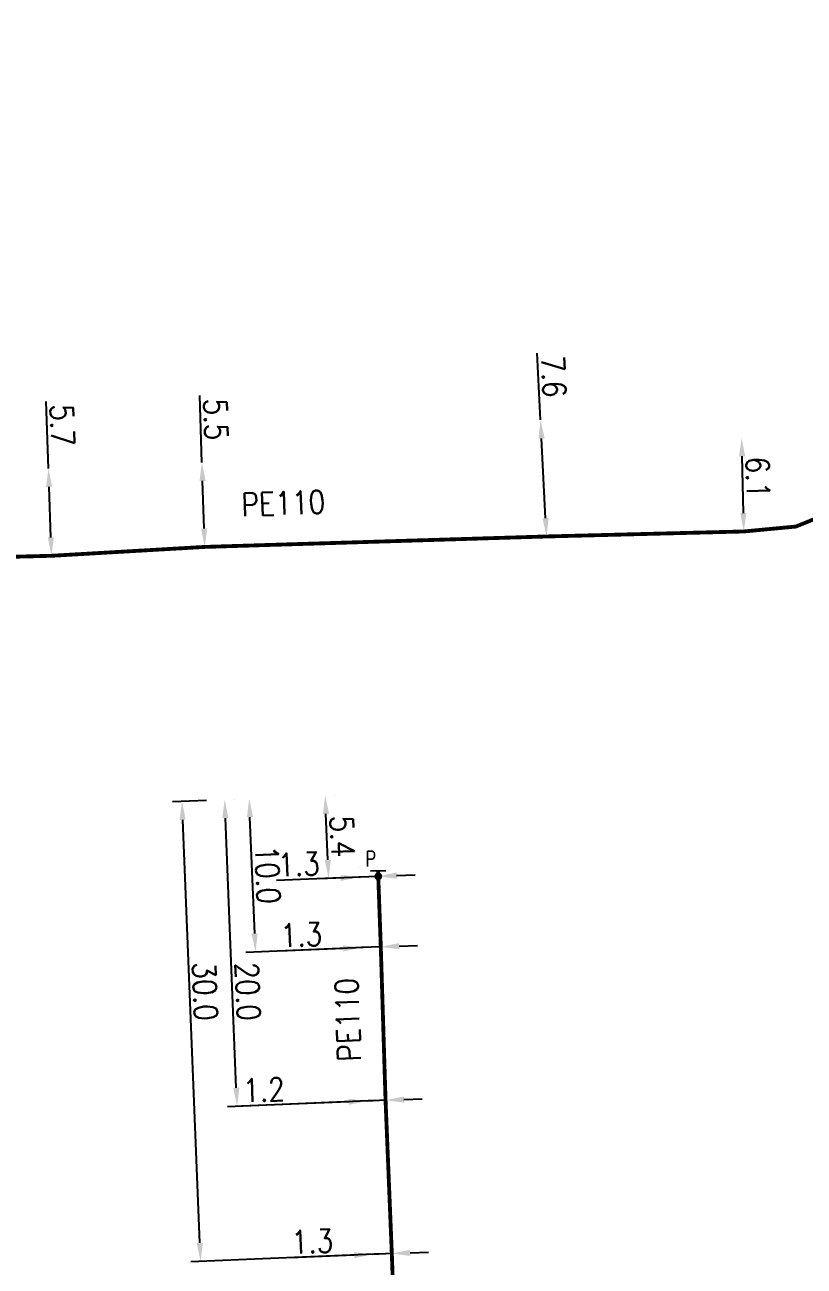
# Model space of a CAD drawing. Header units: millimetres. Extents: x 160996 to 162003, y 120996 to 122000.
# Drawn here: x 161070.9 to 161121.7, y 121073.6 to 121154.5 of the extents above; entities that cross this region are included whole.
import ezdxf
from ezdxf.enums import TextEntityAlignment as Align

# ---------------------------------------------------------------- set-up
doc = ezdxf.new("R2010")
doc.units = ezdxf.units.MM
doc.header["$PDMODE"] = 34
doc.linetypes.add('L_25_PE', pattern=[2000, 1000, 1000])
doc.layers.get('0').update_dxf_attribs({"linetype": 'CONTINUOUS'})
doc.layers.get('Defpoints').update_dxf_attribs({"linetype": 'CONTINUOUS'})
for name, color, linetype in [('L_150', 1, 'CONTINUOUS'), ('L_300', 7, 'CONTINUOUS'), ('L_340', 7, 'CONTINUOUS')]:
    doc.layers.add(name, color=color, linetype=linetype)
doc.styles.add('G_ROMANS', font='ROMANS.SHX', dxfattribs={"width": 0.75})
doc.styles.get("Standard").update_dxf_attribs({"font": 'romans.shx', "width": 0.85})
doc.dimstyles.get("Standard").update_dxf_attribs({"dimtxt": 1.5, "dimasz": 1.2, "dimexe": 0.625, "dimexo": 0.625, "dimgap": 0.25, "dimtad": 1, "dimdec": 1, "dimzin": 0, "dimdsep": 46, "dimtxsty": 'Standard', "dimcen": -0.5, "dimadec": 0, "dimazin": 0, "dimtfac": 1, "dimtdec": 1, "dimtmove": 0, "dimatfit": 3, "dimfxl": 0, "dimtolj": 1, "dimtzin": 0, "dimarcsym": 0})

# ---------------------------------------------------------------- blocks, each defined once
blk = doc.blocks.new('*D660')
at = {"layer": 'Defpoints', "color": 0, "linetype": 'Continuous', "transparency": 16777216}
for p in [(161090.499, 121104.254), (161090.499, 121104.254), (161093.956, 121098.99)]:
    blk.add_point(p, dxfattribs=at)
at = {"layer": 'L_340', "color": 0, "linetype": 'Continuous', "lineweight": -2, "transparency": 16777216}
for p, q in [((161091.123, 121104.279), (161091.123, 121104.279)), ((161090.669, 121100.057), (161090.548, 121103.055)), ((161093.331, 121098.964), (161090.093, 121098.833))]:
    blk.add_line(p, q, dxfattribs=at)
at = {"layer": 'L_340', "color": 0, "linetype": 'Continuous', "transparency": 16777216}
for points in [[(161090.747, 121103.063), (161090.348, 121103.047), (161090.499, 121104.254)], [(161090.869, 121100.066), (161090.469, 121100.049), (161090.718, 121098.858)]]:
    blk.add_solid(points, dxfattribs=at)
at = {"layer": 'L_340', "color": 0, "linetype": 'Continuous', "transparency": 16777216, "insert": (161091.608, 121101.593), "char_height": 1.5, "attachment_point": 5, "rotation": 272.32137}
blk.add_mtext('\\A1;5.4', dxfattribs=at)
blk = doc.blocks.new('*D661')
at = {"layer": 'Defpoints', "color": 0, "linetype": 'Continuous', "transparency": 16777216}
for p in [(161083.942, 121103.988), (161083.942, 121103.988), (161094.431, 121084.397)]:
    blk.add_point(p, dxfattribs=at)
at = {"layer": 'L_150', "color": 0, "linetype": 'Continuous', "lineweight": -2, "transparency": 16777216}
for p, q in [((161084.566, 121104.013), (161084.566, 121104.013)), ((161084.703, 121085.204), (161083.991, 121102.789)), ((161093.806, 121084.372), (161084.128, 121083.979))]:
    blk.add_line(p, q, dxfattribs=at)
at = {"layer": 'L_150', "color": 0, "linetype": 'Continuous', "transparency": 16777216}
for points in [[(161084.19, 121102.797), (161083.791, 121102.781), (161083.942, 121103.988)], [(161084.903, 121085.212), (161084.504, 121085.196), (161084.752, 121084.005)]]:
    blk.add_solid(points, dxfattribs=at)
at = {"layer": 'L_150', "color": 0, "linetype": 'Continuous', "transparency": 16777216, "insert": (161085.45, 121091.48), "char_height": 1.5, "attachment_point": 5, "rotation": 272.32137}
blk.add_mtext('\\A1;20.0', dxfattribs=at)
blk = doc.blocks.new('*D662')
at = {"layer": 'Defpoints', "color": 0, "linetype": 'Continuous', "transparency": 16777216}
for p in [(161093.232, 121084.348), (161093.232, 121084.348), (161094.431, 121084.397)]:
    blk.add_point(p, dxfattribs=at)
at = {"layer": 'L_150', "color": 0, "linetype": 'Continuous', "lineweight": -2, "transparency": 16777216}
for p, q in [((161092.033, 121084.3), (161085.046, 121084.017)), ((161094.431, 121084.397), (161093.232, 121084.348)), ((161095.63, 121084.446), (161096.829, 121084.494))]:
    blk.add_line(p, q, dxfattribs=at)
at = {"layer": 'L_150', "color": 0, "linetype": 'Continuous', "transparency": 16777216}
for points in [[(161092.025, 121084.5), (161092.041, 121084.1), (161093.232, 121084.348)], [(161095.622, 121084.645), (161095.638, 121084.246), (161094.431, 121084.397)]]:
    blk.add_solid(points, dxfattribs=at)
at = {"layer": 'L_150', "color": 0, "linetype": 'Continuous', "transparency": 16777216, "insert": (161086.499, 121085.076), "char_height": 1.5, "attachment_point": 5, "rotation": 2.32137}
blk.add_mtext('\\A1;1.2', dxfattribs=at)
blk = doc.blocks.new('*D663')
at = {"layer": 'Defpoints', "color": 0, "linetype": 'Continuous', "transparency": 16777216}
for p in [(161093.591, 121074.355), (161093.591, 121074.355), (161094.84, 121074.405)]:
    blk.add_point(p, dxfattribs=at)
at = {"layer": 'L_150', "color": 0, "linetype": 'Continuous', "lineweight": -2, "transparency": 16777216}
for p, q in [((161096.039, 121074.454), (161097.238, 121074.503)), ((161092.392, 121074.306), (161088.207, 121074.136)), ((161094.84, 121074.405), (161093.591, 121074.355))]:
    blk.add_line(p, q, dxfattribs=at)
at = {"layer": 'L_150', "color": 0, "linetype": 'Continuous', "transparency": 16777216}
for points in [[(161092.384, 121074.506), (161092.401, 121074.106), (161093.591, 121074.355)], [(161096.031, 121074.654), (161096.048, 121074.254), (161094.84, 121074.405)]]:
    blk.add_solid(points, dxfattribs=at)
at = {"layer": 'L_150', "color": 0, "linetype": 'Continuous', "transparency": 16777216, "insert": (161089.66, 121075.196), "char_height": 1.5, "attachment_point": 5, "rotation": 2.32137}
blk.add_mtext('\\A1;1.3', dxfattribs=at)
blk = doc.blocks.new('L_340_07')
at = {"color": 0, "linetype": 'Continuous', "const_width": 0.25, "flags": 128}
blk.add_lwpolyline([(0, 0), (0.35, 0)], dxfattribs=at)
at = {"color": 0, "linetype": 'Continuous', "flags": 128}
blk.add_lwpolyline([(0.35, -0.5), (0.35, 0.5)], dxfattribs=at)
at = {"color": 0, "linetype": 'Continuous', "width": 0.75, "flags": 3}
for tag, p in [('DEF_LEG', (0.723, -3.465)), ('DEF_COUP', (0.723, -5.965)), ('DEF_TYPE', (0.723, -8.465))]:
    blk.add_attdef(tag, text='', height=1.2, dxfattribs=at).set_placement(p, align=Align.MIDDLE)
blk = doc.blocks.new('*D664')
at = {"layer": 'Defpoints', "color": 0, "linetype": 'Continuous', "transparency": 16777216}
for p in [(161082.461, 121125.953), (161082.461, 121125.953), (161082.646, 121120.457)]:
    blk.add_point(p, dxfattribs=at)
at = {"layer": 'L_150', "color": 0, "linetype": 'Continuous', "lineweight": -2, "transparency": 16777216}
for p, q in [((161082.461, 121125.953), (161082.314, 121130.322)), ((161082.606, 121121.656), (161082.501, 121124.754))]:
    blk.add_line(p, q, dxfattribs=at)
at = {"layer": 'L_150', "color": 0, "linetype": 'Continuous', "transparency": 16777216}
for points in [[(161082.701, 121124.761), (161082.302, 121124.747), (161082.461, 121125.953)], [(161082.806, 121121.663), (161082.406, 121121.649), (161082.646, 121120.457)]]:
    blk.add_solid(points, dxfattribs=at)
at = {"layer": 'L_150', "color": 0, "linetype": 'Continuous', "transparency": 16777216, "insert": (161083.367, 121128.771), "char_height": 1.5, "attachment_point": 5, "rotation": 271.9297}
blk.add_mtext('\\A1;5.5', dxfattribs=at)
blk = doc.blocks.new('*D758')
at = {"layer": 'Defpoints', "color": 0, "linetype": 'Continuous', "transparency": 16777216}
for p in [(161085.545, 121104.053), (161085.545, 121104.053), (161094.121, 121094.393)]:
    blk.add_point(p, dxfattribs=at)
at = {"layer": 'L_150', "color": 0, "linetype": 'Continuous', "lineweight": -2, "transparency": 16777216}
for p, q in [((161085.901, 121095.26), (161085.593, 121102.854)), ((161093.497, 121094.367), (161085.325, 121094.036))]:
    blk.add_line(p, q, dxfattribs=at)
at = {"layer": 'L_150', "color": 0, "linetype": 'Continuous', "transparency": 16777216}
for points in [[(161085.793, 121102.862), (161085.393, 121102.846), (161085.545, 121104.053)], [(161086.101, 121095.268), (161085.701, 121095.252), (161085.95, 121094.061)]]:
    blk.add_solid(points, dxfattribs=at)
at = {"layer": 'L_150', "color": 0, "linetype": 'Continuous', "transparency": 16777216, "insert": (161086.746, 121099.098), "char_height": 1.5, "attachment_point": 5, "rotation": 272.32137}
blk.add_mtext('\\A1;10.0', dxfattribs=at)
blk = doc.blocks.new('*D759')
at = {"layer": 'Defpoints', "color": 0, "linetype": 'Continuous', "transparency": 16777216}
for p in [(161081.157, 121103.875), (161083.378, 121103.965), (161094.84, 121074.405)]:
    blk.add_point(p, dxfattribs=at)
at = {"layer": 'L_150', "color": 0, "linetype": 'Continuous', "lineweight": -2, "transparency": 16777216}
for p, q in [((161082.753, 121103.94), (161080.533, 121103.85)), ((161082.324, 121075.099), (161081.206, 121102.676)), ((161094.216, 121074.38), (161081.748, 121073.875))]:
    blk.add_line(p, q, dxfattribs=at)
at = {"layer": 'L_150', "color": 0, "linetype": 'Continuous', "transparency": 16777216}
for points in [[(161081.406, 121102.684), (161081.006, 121102.668), (161081.157, 121103.875)], [(161082.524, 121075.107), (161082.124, 121075.091), (161082.373, 121073.9)]]:
    blk.add_solid(points, dxfattribs=at)
at = {"layer": 'L_150', "color": 0, "linetype": 'Continuous', "transparency": 16777216, "insert": (161082.66, 121091.487), "char_height": 1.5, "attachment_point": 5, "rotation": 272.32137}
blk.add_mtext('\\A1;30.0', dxfattribs=at)
blk = doc.blocks.new('*D760')
at = {"layer": 'Defpoints', "color": 0, "linetype": 'Continuous', "transparency": 16777216}
for p in [(161092.707, 121098.939), (161092.707, 121098.939), (161093.956, 121098.99)]:
    blk.add_point(p, dxfattribs=at)
at = {"layer": 'L_340', "color": 0, "linetype": 'Continuous', "lineweight": -2, "transparency": 16777216}
for p, q in [((161092.681, 121099.564), (161092.681, 121099.564)), ((161093.93, 121099.614), (161093.93, 121099.614)), ((161091.508, 121098.89), (161087.322, 121098.721)), ((161093.956, 121098.99), (161092.707, 121098.939)), ((161095.155, 121099.038), (161096.354, 121099.087))]:
    blk.add_line(p, q, dxfattribs=at)
at = {"layer": 'L_340', "color": 0, "linetype": 'Continuous', "transparency": 16777216}
for points in [[(161091.499, 121099.09), (161091.516, 121098.691), (161092.707, 121098.939)], [(161095.146, 121099.238), (161095.163, 121098.838), (161093.956, 121098.99)]]:
    blk.add_solid(points, dxfattribs=at)
at = {"layer": 'L_340', "color": 0, "linetype": 'Continuous', "transparency": 16777216, "insert": (161088.775, 121099.78), "char_height": 1.5, "attachment_point": 5, "rotation": 2.32137}
blk.add_mtext('\\A1;1.3', dxfattribs=at)
blk = doc.blocks.new('*D761')
at = {"layer": 'Defpoints', "color": 0, "linetype": 'Continuous', "transparency": 16777216}
for p in [(161092.872, 121094.342), (161092.872, 121094.342), (161094.121, 121094.393)]:
    blk.add_point(p, dxfattribs=at)
at = {"layer": 'L_150', "color": 0, "linetype": 'Continuous', "lineweight": -2, "transparency": 16777216}
for p, q in [((161091.673, 121094.293), (161087.487, 121094.124)), ((161094.121, 121094.393), (161092.872, 121094.342)), ((161095.32, 121094.441), (161096.519, 121094.49))]:
    blk.add_line(p, q, dxfattribs=at)
at = {"layer": 'L_150', "color": 0, "linetype": 'Continuous', "transparency": 16777216}
for points in [[(161091.665, 121094.493), (161091.681, 121094.094), (161092.872, 121094.342)], [(161095.312, 121094.641), (161095.328, 121094.241), (161094.121, 121094.393)]]:
    blk.add_solid(points, dxfattribs=at)
at = {"layer": 'L_150', "color": 0, "linetype": 'Continuous', "transparency": 16777216, "insert": (161088.94, 121095.183), "char_height": 1.5, "attachment_point": 5, "rotation": 2.32137}
blk.add_mtext('\\A1;1.3', dxfattribs=at)
blk = doc.blocks.new('*D762')
at = {"layer": 'Defpoints', "color": 0, "linetype": 'Continuous', "transparency": 16777216}
for p in [(161072.455, 121125.576), (161072.455, 121125.576), (161072.654, 121119.879)]:
    blk.add_point(p, dxfattribs=at)
at = {"layer": 'L_150', "color": 0, "linetype": 'Continuous', "lineweight": -2, "transparency": 16777216}
for p, q in [((161072.455, 121125.576), (161072.302, 121129.944)), ((161072.612, 121121.078), (161072.497, 121124.376))]:
    blk.add_line(p, q, dxfattribs=at)
at = {"layer": 'L_150', "color": 0, "linetype": 'Continuous', "transparency": 16777216}
for points in [[(161072.697, 121124.383), (161072.297, 121124.369), (161072.455, 121125.576)], [(161072.812, 121121.085), (161072.413, 121121.071), (161072.654, 121119.879)]]:
    blk.add_solid(points, dxfattribs=at)
at = {"layer": 'L_150', "color": 0, "linetype": 'Continuous', "transparency": 16777216, "insert": (161073.357, 121128.395), "char_height": 1.5, "attachment_point": 5, "rotation": 272.0043}
blk.add_mtext('\\A1;5.7', dxfattribs=at)
blk = doc.blocks.new('*D763')
at = {"layer": 'Defpoints', "color": 0, "linetype": 'Continuous', "transparency": 16777216}
for p in [(161104.538, 121128.728), (161104.538, 121128.728), (161104.927, 121121.138)]:
    blk.add_point(p, dxfattribs=at)
at = {"layer": 'L_150', "color": 0, "linetype": 'Continuous', "lineweight": -2, "transparency": 16777216}
for p, q in [((161104.538, 121128.728), (161104.313, 121133.094)), ((161104.866, 121122.336), (161104.599, 121127.53))]:
    blk.add_line(p, q, dxfattribs=at)
at = {"layer": 'L_150', "color": 0, "linetype": 'Continuous', "transparency": 16777216}
for points in [[(161104.799, 121127.54), (161104.399, 121127.519), (161104.538, 121128.728)], [(161105.066, 121122.347), (161104.666, 121122.326), (161104.927, 121121.138)]]:
    blk.add_solid(points, dxfattribs=at)
at = {"layer": 'L_150', "color": 0, "linetype": 'Continuous', "transparency": 16777216, "insert": (161105.393, 121131.561), "char_height": 1.5, "attachment_point": 5, "rotation": 272.94049}
blk.add_mtext('\\A1;7.6', dxfattribs=at)
blk = doc.blocks.new('*D764')
at = {"layer": 'Defpoints', "color": 0, "linetype": 'Continuous', "transparency": 16777216}
for p in [(161117.648, 121127.563), (161117.648, 121127.563), (161117.781, 121121.464)]:
    blk.add_point(p, dxfattribs=at)
at = {"layer": 'L_150', "color": 0, "linetype": 'Continuous', "lineweight": -2, "transparency": 16777216}
blk.add_line((161117.755, 121122.664), (161117.674, 121126.363), dxfattribs=at)
at = {"layer": 'L_150', "color": 0, "linetype": 'Continuous', "transparency": 16777216}
for points in [[(161117.874, 121126.368), (161117.474, 121126.359), (161117.648, 121127.563)], [(161117.955, 121122.669), (161117.555, 121122.66), (161117.781, 121121.464)]]:
    blk.add_solid(points, dxfattribs=at)
at = {"layer": 'L_150', "color": 0, "linetype": 'Continuous', "transparency": 16777216, "insert": (161118.704, 121124.981), "char_height": 1.5, "attachment_point": 5, "rotation": 271.25523}
blk.add_mtext('\\A1;6.1', dxfattribs=at)
blk = doc.blocks.new('L_300_12')
at = {"color": 0, "linetype": 'Continuous', "const_width": 0.248, "flags": 128}
blk.add_lwpolyline([(-0.126, 0, 1), (0.126, 0, 1)], format="xyb", close=True, dxfattribs=at)
at = {"linetype": 'Continuous', "style": 'G_ROMANS', "width": 0.75}
blk.add_attdef('P', text='', height=1, dxfattribs=at).set_placement((0, 1.331), align=Align.MIDDLE_CENTER)
at = {"color": 0, "linetype": 'Continuous', "width": 0.75, "flags": 3}
for tag, p in [('DEF_LEG', (0, -5)), ('DEF_COUP', (0, -7.5)), ('DEF_TYPE', (0, -10))]:
    blk.add_attdef(tag, text='', height=1.2, dxfattribs=at).set_placement(p, align=Align.MIDDLE)

msp = doc.modelspace()

# ---------------------------------------------------------------- linework, layer by layer
at = {"layer": 'L_150', "linetype": 'L_25_PE', "const_width": 0.25, "flags": 128}
msp.add_lwpolyline([(161053.056, 121119.658), (161053.356, 121119.671), (161053.749, 121119.285), (161053.749, 121119.285), (161062.653, 121119.629), (161062.653, 121119.629), (161062.653, 121119.629), (161072.654, 121119.879), (161082.646, 121120.457), (161104.927, 121121.138), (161117.781, 121121.464), (161121.179, 121121.784), (161132.24, 121126.261), (161149.787, 121133.262), (161154.023, 121135.058), (161165.056, 121140.156), (161177.538, 121145.328), (161210.809, 121159.05), (161279.427, 121187.214), (161283.981, 121189.149)], dxfattribs=at)
at = {"layer": 'L_150', "linetype": 'L_25_PE', "flags": 128}
msp.add_lwpolyline([(161086.934, 121000, 0.25, 0.25, 0), (161088.566, 121004.051, 0.25, 0.25, 0), (161091.345, 121012.031, 0.25, 0.25, 0), (161093.44, 121017.12, 0.25, 0.25, 0), (161095.336, 121022.201, 0.25, 0.25, 0), (161095.971, 121024.3, 0.25, 0.25, 0), (161096.412, 121028.045, 0.25, 0.25, 0), (161096.177, 121035.76, 0.25, 0.25, 0), (161095.865, 121045.756, 0.25, 0.25, 0), (161094.946, 121071.466, 0.25, 0.25, 0), (161094.84, 121074.405, 0.25, 0.25, 0), (161094.431, 121084.397, 0.25, 0.25, 0), (161094.121, 121094.393, 0.25, 0.25, 0), (161093.956, 121098.99, 0, 0, 0)], format="xyseb", dxfattribs=at)

# ---------------------------------------------------------------- block references
at = {"layer": 'L_300', "ltscale": 0.5}
ref = msp.add_blockref('L_300_12', (161093.956, 121098.99), dxfattribs=dict(at, rotation=272.0615177972618))
ref.add_attrib('P', 'P', dxfattribs={"layer": '0', "linetype": 'Continuous', "height": 1, "style": 'G_ROMANS', "width": 0.75}).set_placement((161093.474, 121100.138), align=Align.MIDDLE_CENTER)
at = {"layer": 'L_340', "rotation": 92.06151781876831}
msp.add_blockref('L_340_07', (161093.956, 121098.99), dxfattribs=at)

# ---------------------------------------------------------------- texts
at = {"layer": 'L_150', "linetype": 'Continuous', "width": 0.85}
for rotation, p in [(2.18312, (161085.067, 121122.454)), (92.06152, (161092.819, 121086.938))]:
    msp.add_text('PE110', height=1.5, rotation=rotation, dxfattribs=at).set_placement(p)

# ---------------------------------------------------------------- dimensions: what is measured, and where the dimension line sits
at = {"layer": 'L_150', "linetype": 'Continuous'}
for base, p1, p2, angle, picture, middle in [((161104.538, 121128.728), (161104.927, 121121.138), (161104.538, 121128.728), 272.94049, '*D763', (161104.395, 121131.51)), ((161072.455, 121125.576), (161072.654, 121119.879), (161072.455, 121125.576), 272.0043, '*D762', (161072.358, 121128.36)), ((161093.591, 121074.355), (161094.84, 121074.405), (161093.591, 121074.355), 2.32137, '*D663', (161089.7, 121074.197))]:
    dim = msp.add_linear_dim(base=base, p1=p1, p2=p2, angle=angle, dimstyle='Standard', override={"dimscale": 1, "dimlfac": 1, "dimlunit": 2}, dxfattribs=at)
    dim.commit()
    dim.dimension.update_dxf_attribs({"geometry": picture, "text_midpoint": middle, "dimtype": 160})
for base, p1, p2, angle, picture, middle in [((161082.461, 121125.953), (161082.646, 121120.457), (161082.461, 121125.953), 271.9297, '*D664', (161082.367, 121128.737)), ((161117.648, 121127.563), (161117.781, 121121.464), (161117.648, 121127.563), 271.25523, '*D764', (161117.705, 121124.959)), ((161081.157, 121103.875), (161094.84, 121074.405), (161083.378, 121103.965), 272.32137, '*D759', (161081.661, 121091.447)), ((161083.942, 121103.988), (161094.431, 121084.397), (161083.942, 121103.988), 272.32137, '*D661', (161084.451, 121091.44)), ((161085.545, 121104.053), (161094.121, 121094.393), (161085.545, 121104.053), 272.32137, '*D758', (161085.747, 121099.057)), ((161092.87203, 121094.34197), (161094.121, 121094.3926), (161092.87203, 121094.34197), 2.32137, '*D761', (161088.98058, 121094.18422)), ((161093.232, 121084.348), (161094.431, 121084.397), (161093.232, 121084.348), 2.32137, '*D662', (161086.54, 121084.077))]:
    dim = msp.add_linear_dim(base=base, p1=p1, p2=p2, angle=angle, dimstyle='Standard', dxfattribs=at)
    dim.commit()
    dim.dimension.update_dxf_attribs({"geometry": picture, "text_midpoint": middle, "dimtype": 160})
at = {"layer": 'L_340', "linetype": 'Continuous'}
for base, p2, angle, picture, middle in [((161090.499, 121104.254), (161090.499, 121104.254), 272.32137, '*D660', (161090.608, 121101.553)), ((161092.707, 121098.939), (161092.707, 121098.939), 2.32137, '*D760', (161088.815, 121098.781))]:
    dim = msp.add_linear_dim(base=base, p1=(161093.956, 121098.99), p2=p2, angle=angle, dimstyle='Standard', dxfattribs=at)
    dim.commit()
    dim.dimension.update_dxf_attribs({"geometry": picture, "text_midpoint": middle, "dimtype": 160})

doc.saveas('drawing.dxf')
